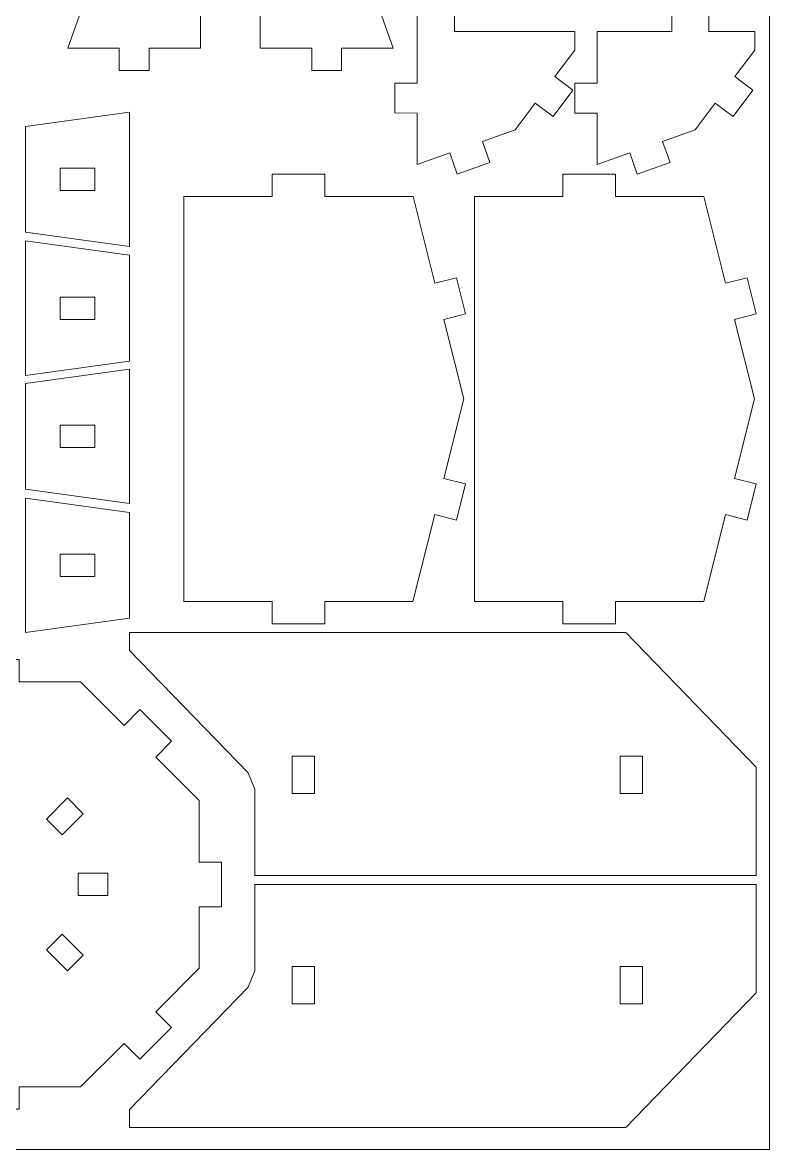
# Model space of a CAD drawing. Header units: millimetres. Extents: x -824 to 903, y -527 to 785.
# Drawn here: x 36.5 to 136.6, y 180.2 to 331.3 of the extents above; entities that cross this region are included whole.
import ezdxf

# ---------------------------------------------------------------- set-up
doc = ezdxf.new("R2010")
doc.units = ezdxf.units.MM
doc.header["$MEASUREMENT"] = 0
doc.layers.add('Camada 1', color=7, linetype='Continuous')

msp = doc.modelspace()

# ---------------------------------------------------------------- linework, layer by layer
at = {"layer": 'Camada 1', "color": 250, "lineweight": 9}
for points, knots in [([(136.6473, 180.2086), (136.6473, 180.2086), (136.6473, 451.8228), (136.6473, 451.8228), (136.6473, 451.8228), (136.6473, 451.8228), (-89.6457, 451.8228), (-89.6457, 451.8228), (-89.6457, 451.8228), (-89.6457, 451.8228), (-89.6457, 180.2086), (-89.6457, 180.2086), (-89.6457, 180.2086), (-89.6457, 180.2086), (136.6473, 180.2086), (136.6473, 180.2086)], [0, 0, 0, 0, 0.2, 0.2, 0.2, 0.2, 0.4, 0.4, 0.4, 0.4, 0.6, 0.6, 0.6, 0.6, 1, 1, 1, 1]), ([(89.3913, 319.2009), (89.3913, 319.2009), (89.3913, 312.293), (89.3913, 312.293), (89.3913, 312.293), (89.3913, 312.293), (93.78, 313.8449), (93.78, 313.8449), (93.78, 313.8449), (93.78, 313.8449), (94.78, 311.0171), (94.78, 311.0171), (94.78, 311.0171), (94.78, 311.0171), (99.1688, 312.5691), (99.1688, 312.5691), (99.1688, 312.5691), (99.1688, 312.5691), (98.1687, 315.397), (98.1687, 315.397), (98.1687, 315.397), (98.1687, 315.397), (102.5574, 316.949), (102.5574, 316.949), (102.5574, 316.949), (102.5574, 316.949), (105.2169, 320.512), (105.2169, 320.512), (105.2169, 320.512), (105.2169, 320.512), (107.6207, 318.7177), (107.6207, 318.7177), (107.6207, 318.7177), (107.6207, 318.7177), (110.2801, 322.2808), (110.2801, 322.2808), (110.2801, 322.2808), (110.2801, 322.2808), (107.8764, 324.0749), (107.8764, 324.0749), (107.8764, 324.0749), (107.8764, 324.0749), (110.5361, 327.638), (110.5361, 327.638), (110.5361, 327.638), (110.5361, 327.638), (110.536, 330.1228), (110.536, 330.1228), (110.536, 330.1228), (110.536, 330.1228), (94.3904, 330.1081), (94.3904, 330.1081), (94.3904, 330.1081), (94.3904, 330.1081), (94.3904, 338.1068), (94.3904, 338.1068), (94.3904, 338.1068), (94.3904, 338.1068), (110.536, 338.092), (110.536, 338.092), (110.536, 338.092), (110.536, 338.092), (110.5358, 340.5768), (110.5358, 340.5768), (110.5358, 340.5768), (110.5358, 340.5768), (107.8763, 344.1397), (107.8763, 344.1397), (107.8763, 344.1397), (107.8763, 344.1397), (110.2802, 345.934), (110.2802, 345.934), (110.2802, 345.934), (110.2802, 345.934), (107.6207, 349.497), (107.6207, 349.497), (107.6207, 349.497), (107.6207, 349.497), (105.2169, 347.7028), (105.2169, 347.7028), (105.2169, 347.7028), (105.2169, 347.7028), (102.5574, 351.266), (102.5574, 351.266), (102.5574, 351.266), (102.5574, 351.266), (98.1687, 352.8178), (98.1687, 352.8178), (98.1687, 352.8178), (98.1687, 352.8178), (99.1687, 355.6457), (99.1687, 355.6457), (99.1687, 355.6457), (99.1687, 355.6457), (94.78, 357.1977), (94.78, 357.1977), (94.78, 357.1977), (94.78, 357.1977), (93.78, 354.3697), (93.78, 354.3697), (93.78, 354.3697), (93.78, 354.3697), (89.3914, 355.9217), (89.3914, 355.9217), (89.3914, 355.9217), (89.3914, 355.9217), (89.3911, 349.014), (89.3911, 349.014), (89.3911, 349.014), (89.3911, 349.014), (86.3917, 349.014), (86.3917, 349.014), (86.3917, 349.014), (86.3917, 349.014), (86.3917, 345.0144), (86.3917, 345.0144), (86.3917, 345.0144), (86.3917, 345.0144), (89.3913, 345.0145), (89.3913, 345.0145), (89.3913, 345.0145), (89.3913, 345.0145), (89.3911, 323.2001), (89.3911, 323.2001), (89.3911, 323.2001), (89.3911, 323.2001), (86.3917, 323.2001), (86.3917, 323.2001), (86.3917, 323.2001), (86.3917, 323.2001), (86.3917, 319.201), (86.3917, 319.201), (86.3917, 319.201), (86.3917, 319.201), (89.3913, 319.2009), (89.3913, 319.2009)], [0, 0, 0, 0, 0.02857143, 0.02857143, 0.02857143, 0.02857143, 0.05714286, 0.05714286, 0.05714286, 0.05714286, 0.08571429, 0.08571429, 0.08571429, 0.08571429, 0.11428571, 0.11428571, 0.11428571, 0.11428571, 0.14285714, 0.14285714, 0.14285714, 0.14285714, 0.17142857, 0.17142857, 0.17142857, 0.17142857, 0.2, 0.2, 0.2, 0.2, 0.22857143, 0.22857143, 0.22857143, 0.22857143, 0.25714286, 0.25714286, 0.25714286, 0.25714286, 0.28571429, 0.28571429, 0.28571429, 0.28571429, 0.31428571, 0.31428571, 0.31428571, 0.31428571, 0.34285714, 0.34285714, 0.34285714, 0.34285714, 0.37142857, 0.37142857, 0.37142857, 0.37142857, 0.4, 0.4, 0.4, 0.4, 0.42857143, 0.42857143, 0.42857143, 0.42857143, 0.45714286, 0.45714286, 0.45714286, 0.45714286, 0.48571429, 0.48571429, 0.48571429, 0.48571429, 0.51428571, 0.51428571, 0.51428571, 0.51428571, 0.54285714, 0.54285714, 0.54285714, 0.54285714, 0.57142857, 0.57142857, 0.57142857, 0.57142857, 0.6, 0.6, 0.6, 0.6, 0.62857143, 0.62857143, 0.62857143, 0.62857143, 0.65714286, 0.65714286, 0.65714286, 0.65714286, 0.68571429, 0.68571429, 0.68571429, 0.68571429, 0.71428571, 0.71428571, 0.71428571, 0.71428571, 0.74285714, 0.74285714, 0.74285714, 0.74285714, 0.77142857, 0.77142857, 0.77142857, 0.77142857, 0.8, 0.8, 0.8, 0.8, 0.82857143, 0.82857143, 0.82857143, 0.82857143, 0.85714286, 0.85714286, 0.85714286, 0.85714286, 0.88571429, 0.88571429, 0.88571429, 0.88571429, 0.91428571, 0.91428571, 0.91428571, 0.91428571, 0.94285714, 0.94285714, 0.94285714, 0.94285714, 1, 1, 1, 1]), ([(110.5362, 319.2009), (110.5362, 319.2009), (110.5361, 323.2002), (110.5361, 323.2002), (110.5361, 323.2002), (110.5361, 323.2002), (113.5357, 323.2002), (113.5357, 323.2002), (113.5357, 323.2002), (113.5357, 323.2002), (113.5357, 330.1081), (113.5357, 330.1081), (113.5357, 330.1081), (113.5357, 330.1081), (123.534, 330.108), (123.534, 330.108), (123.534, 330.108), (123.534, 330.108), (123.534, 338.1068), (123.534, 338.1068), (123.534, 338.1068), (123.534, 338.1068), (113.5356, 338.1068), (113.5356, 338.1068), (113.5356, 338.1068), (113.5356, 338.1068), (113.5357, 345.0145), (113.5357, 345.0145), (113.5357, 345.0145), (113.5357, 345.0145), (110.5361, 345.0145), (110.5361, 345.0145), (110.5361, 345.0145), (110.5361, 345.0145), (110.5361, 349.014), (110.5361, 349.014), (110.5361, 349.014), (110.5361, 349.014), (113.5357, 349.014), (113.5357, 349.014), (113.5357, 349.014), (113.5357, 349.014), (113.5357, 355.9218), (113.5357, 355.9218), (113.5357, 355.9218), (113.5357, 355.9218), (117.9243, 354.3697), (117.9243, 354.3697), (117.9243, 354.3697), (117.9243, 354.3697), (118.9244, 357.1976), (118.9244, 357.1976), (118.9244, 357.1976), (118.9244, 357.1976), (123.3131, 355.6457), (123.3131, 355.6457), (123.3131, 355.6457), (123.3131, 355.6457), (122.313, 352.8178), (122.313, 352.8178), (122.313, 352.8178), (122.313, 352.8178), (126.702, 351.2658), (126.702, 351.2658), (126.702, 351.2658), (126.702, 351.2658), (129.3614, 347.7028), (129.3614, 347.7028), (129.3614, 347.7028), (129.3614, 347.7028), (131.765, 349.497), (131.765, 349.497), (131.765, 349.497), (131.765, 349.497), (134.4246, 345.934), (134.4246, 345.934), (134.4246, 345.934), (134.4246, 345.934), (132.0208, 344.1398), (132.0208, 344.1398), (132.0208, 344.1398), (132.0208, 344.1398), (134.6803, 340.5768), (134.6803, 340.5768), (134.6803, 340.5768), (134.6803, 340.5768), (134.6803, 338.092), (134.6803, 338.092), (134.6803, 338.092), (134.6803, 338.092), (128.5333, 338.1068), (128.5333, 338.1068), (128.5333, 338.1068), (128.5333, 338.1068), (128.5333, 330.1081), (128.5333, 330.1081), (128.5333, 330.1081), (128.5333, 330.1081), (134.6804, 330.1229), (134.6804, 330.1229), (134.6804, 330.1229), (134.6804, 330.1229), (134.6804, 327.6381), (134.6804, 327.6381), (134.6804, 327.6381), (134.6804, 327.6381), (132.0208, 324.075), (132.0208, 324.075), (132.0208, 324.075), (132.0208, 324.075), (134.4247, 322.2808), (134.4247, 322.2808), (134.4247, 322.2808), (134.4247, 322.2808), (131.765, 318.7177), (131.765, 318.7177), (131.765, 318.7177), (131.765, 318.7177), (129.3614, 320.512), (129.3614, 320.512), (129.3614, 320.512), (129.3614, 320.512), (126.7018, 316.949), (126.7018, 316.949), (126.7018, 316.949), (126.7018, 316.949), (122.313, 315.397), (122.313, 315.397), (122.313, 315.397), (122.313, 315.397), (123.313, 312.569), (123.313, 312.569), (123.313, 312.569), (123.313, 312.569), (118.9244, 311.017), (118.9244, 311.017), (118.9244, 311.017), (118.9244, 311.017), (117.9243, 313.845), (117.9243, 313.845), (117.9243, 313.845), (117.9243, 313.845), (113.5356, 312.293), (113.5356, 312.293), (113.5356, 312.293), (113.5356, 312.293), (113.5357, 319.2008), (113.5357, 319.2008), (113.5357, 319.2008), (113.5357, 319.2008), (110.5362, 319.2009), (110.5362, 319.2009)], [0, 0, 0, 0, 0.02564103, 0.02564103, 0.02564103, 0.02564103, 0.05128205, 0.05128205, 0.05128205, 0.05128205, 0.07692308, 0.07692308, 0.07692308, 0.07692308, 0.1025641, 0.1025641, 0.1025641, 0.1025641, 0.12820513, 0.12820513, 0.12820513, 0.12820513, 0.15384615, 0.15384615, 0.15384615, 0.15384615, 0.17948718, 0.17948718, 0.17948718, 0.17948718, 0.20512821, 0.20512821, 0.20512821, 0.20512821, 0.23076923, 0.23076923, 0.23076923, 0.23076923, 0.25641026, 0.25641026, 0.25641026, 0.25641026, 0.28205128, 0.28205128, 0.28205128, 0.28205128, 0.30769231, 0.30769231, 0.30769231, 0.30769231, 0.33333333, 0.33333333, 0.33333333, 0.33333333, 0.35897436, 0.35897436, 0.35897436, 0.35897436, 0.38461538, 0.38461538, 0.38461538, 0.38461538, 0.41025641, 0.41025641, 0.41025641, 0.41025641, 0.43589744, 0.43589744, 0.43589744, 0.43589744, 0.46153846, 0.46153846, 0.46153846, 0.46153846, 0.48717949, 0.48717949, 0.48717949, 0.48717949, 0.51282051, 0.51282051, 0.51282051, 0.51282051, 0.53846154, 0.53846154, 0.53846154, 0.53846154, 0.56410256, 0.56410256, 0.56410256, 0.56410256, 0.58974359, 0.58974359, 0.58974359, 0.58974359, 0.61538462, 0.61538462, 0.61538462, 0.61538462, 0.64102564, 0.64102564, 0.64102564, 0.64102564, 0.66666667, 0.66666667, 0.66666667, 0.66666667, 0.69230769, 0.69230769, 0.69230769, 0.69230769, 0.71794872, 0.71794872, 0.71794872, 0.71794872, 0.74358974, 0.74358974, 0.74358974, 0.74358974, 0.76923077, 0.76923077, 0.76923077, 0.76923077, 0.79487179, 0.79487179, 0.79487179, 0.79487179, 0.82051282, 0.82051282, 0.82051282, 0.82051282, 0.84615385, 0.84615385, 0.84615385, 0.84615385, 0.87179487, 0.87179487, 0.87179487, 0.87179487, 0.8974359, 0.8974359, 0.8974359, 0.8974359, 0.92307692, 0.92307692, 0.92307692, 0.92307692, 0.94871795, 0.94871795, 0.94871795, 0.94871795, 1, 1, 1, 1]), ([(79.2728, 324.915), (79.2728, 324.915), (75.2734, 324.915), (75.2734, 324.915), (75.2734, 324.915), (75.2734, 324.915), (75.2734, 327.9145), (75.2734, 327.9145), (75.2734, 327.9145), (75.2734, 327.9145), (68.3655, 327.9145), (68.3655, 327.9145), (68.3655, 327.9145), (68.3655, 327.9145), (68.3655, 342.9121), (68.3655, 342.9121), (68.3655, 342.9121), (68.3655, 342.9121), (60.3669, 342.9121), (60.3669, 342.9121), (60.3669, 342.9121), (60.3669, 342.9121), (60.3669, 327.9145), (60.3669, 327.9145), (60.3669, 327.9145), (60.3669, 327.9145), (53.459, 327.9145), (53.459, 327.9145), (53.459, 327.9145), (53.459, 327.9145), (53.459, 324.915), (53.459, 324.915), (53.459, 324.915), (53.459, 324.915), (49.4597, 324.915), (49.4597, 324.915), (49.4597, 324.915), (49.4597, 324.915), (49.4597, 327.9145), (49.4597, 327.9145), (49.4597, 327.9145), (49.4597, 327.9145), (42.5518, 327.9145), (42.5518, 327.9145), (42.5518, 327.9145), (42.5518, 327.9145), (44.1038, 332.3033), (44.1038, 332.3033), (44.1038, 332.3033), (44.1038, 332.3033), (41.276, 333.3033), (41.276, 333.3033), (41.276, 333.3033), (41.276, 333.3033), (42.828, 337.692), (42.828, 337.692), (42.828, 337.692), (42.828, 337.692), (45.6558, 336.692), (45.6558, 336.692), (45.6558, 336.692), (45.6558, 336.692), (47.2077, 341.0807), (47.2077, 341.0807), (47.2077, 341.0807), (47.2077, 341.0807), (50.7708, 343.7402), (50.7708, 343.7402), (50.7708, 343.7402), (50.7708, 343.7402), (48.9765, 346.144), (48.9765, 346.144), (48.9765, 346.144), (48.9765, 346.144), (52.5396, 348.8035), (52.5396, 348.8035), (52.5396, 348.8035), (52.5396, 348.8035), (54.3338, 346.3997), (54.3338, 346.3997), (54.3338, 346.3997), (54.3338, 346.3997), (57.8968, 349.0593), (57.8968, 349.0593), (57.8968, 349.0593), (57.8968, 349.0593), (62.8664, 349.0593), (62.8664, 349.0593), (62.8664, 349.0593), (62.8664, 349.0593), (62.8664, 352.0588), (62.8664, 352.0588), (62.8664, 352.0588), (62.8664, 352.0588), (65.866, 352.0588), (65.866, 352.0588), (65.866, 352.0588), (65.866, 352.0588), (65.866, 349.0593), (65.866, 349.0593), (65.866, 349.0593), (65.866, 349.0593), (70.8356, 349.0593), (70.8356, 349.0593), (70.8356, 349.0593), (70.8356, 349.0593), (74.3987, 346.3997), (74.3987, 346.3997), (74.3987, 346.3997), (74.3987, 346.3997), (76.1928, 348.8035), (76.1928, 348.8035), (76.1928, 348.8035), (76.1928, 348.8035), (79.7558, 346.144), (79.7558, 346.144), (79.7558, 346.144), (79.7558, 346.144), (77.9617, 343.7402), (77.9617, 343.7402), (77.9617, 343.7402), (77.9617, 343.7402), (81.5247, 341.0807), (81.5247, 341.0807), (81.5247, 341.0807), (81.5247, 341.0807), (83.0767, 336.692), (83.0767, 336.692), (83.0767, 336.692), (83.0767, 336.692), (85.9045, 337.692), (85.9045, 337.692), (85.9045, 337.692), (85.9045, 337.692), (87.4565, 333.3033), (87.4565, 333.3033), (87.4565, 333.3033), (87.4565, 333.3033), (84.6285, 332.3033), (84.6285, 332.3033), (84.6285, 332.3033), (84.6285, 332.3033), (86.1807, 327.9145), (86.1807, 327.9145), (86.1807, 327.9145), (86.1807, 327.9145), (79.2728, 327.9145), (79.2728, 327.9145), (79.2728, 327.9145), (79.2728, 327.9145), (79.2728, 324.915), (79.2728, 324.915)], [0, 0, 0, 0, 0.02564103, 0.02564103, 0.02564103, 0.02564103, 0.05128205, 0.05128205, 0.05128205, 0.05128205, 0.07692308, 0.07692308, 0.07692308, 0.07692308, 0.1025641, 0.1025641, 0.1025641, 0.1025641, 0.12820513, 0.12820513, 0.12820513, 0.12820513, 0.15384615, 0.15384615, 0.15384615, 0.15384615, 0.17948718, 0.17948718, 0.17948718, 0.17948718, 0.20512821, 0.20512821, 0.20512821, 0.20512821, 0.23076923, 0.23076923, 0.23076923, 0.23076923, 0.25641026, 0.25641026, 0.25641026, 0.25641026, 0.28205128, 0.28205128, 0.28205128, 0.28205128, 0.30769231, 0.30769231, 0.30769231, 0.30769231, 0.33333333, 0.33333333, 0.33333333, 0.33333333, 0.35897436, 0.35897436, 0.35897436, 0.35897436, 0.38461538, 0.38461538, 0.38461538, 0.38461538, 0.41025641, 0.41025641, 0.41025641, 0.41025641, 0.43589744, 0.43589744, 0.43589744, 0.43589744, 0.46153846, 0.46153846, 0.46153846, 0.46153846, 0.48717949, 0.48717949, 0.48717949, 0.48717949, 0.51282051, 0.51282051, 0.51282051, 0.51282051, 0.53846154, 0.53846154, 0.53846154, 0.53846154, 0.56410256, 0.56410256, 0.56410256, 0.56410256, 0.58974359, 0.58974359, 0.58974359, 0.58974359, 0.61538462, 0.61538462, 0.61538462, 0.61538462, 0.64102564, 0.64102564, 0.64102564, 0.64102564, 0.66666667, 0.66666667, 0.66666667, 0.66666667, 0.69230769, 0.69230769, 0.69230769, 0.69230769, 0.71794872, 0.71794872, 0.71794872, 0.71794872, 0.74358974, 0.74358974, 0.74358974, 0.74358974, 0.76923077, 0.76923077, 0.76923077, 0.76923077, 0.79487179, 0.79487179, 0.79487179, 0.79487179, 0.82051282, 0.82051282, 0.82051282, 0.82051282, 0.84615385, 0.84615385, 0.84615385, 0.84615385, 0.87179487, 0.87179487, 0.87179487, 0.87179487, 0.8974359, 0.8974359, 0.8974359, 0.8974359, 0.92307692, 0.92307692, 0.92307692, 0.92307692, 0.94871795, 0.94871795, 0.94871795, 0.94871795, 1, 1, 1, 1]), ([(50.8355, 301.2954), (50.8355, 301.2954), (36.8977, 303.2202), (36.8977, 303.2202), (36.8977, 303.2202), (36.8977, 303.2202), (36.8977, 317.4069), (36.8977, 317.4069), (36.8977, 317.4069), (36.8977, 317.4069), (50.8355, 319.3316), (50.8355, 319.3316), (50.8355, 319.3316), (50.8355, 319.3316), (50.8355, 301.2954), (50.8355, 301.2954)], [0, 0, 0, 0, 0.2, 0.2, 0.2, 0.2, 0.4, 0.4, 0.4, 0.4, 0.6, 0.6, 0.6, 0.6, 1, 1, 1, 1]), ([(41.5436, 308.8168), (41.5436, 308.8168), (46.1896, 308.8168), (46.1896, 308.8168), (46.1896, 308.8168), (46.1896, 308.8168), (46.1895, 311.8103), (46.1895, 311.8103), (46.1895, 311.8103), (46.1895, 311.8103), (41.5437, 311.8103), (41.5437, 311.8103), (41.5437, 311.8103), (41.5437, 311.8103), (41.5436, 308.8168), (41.5436, 308.8168)], [0, 0, 0, 0, 0.2, 0.2, 0.2, 0.2, 0.4, 0.4, 0.4, 0.4, 0.6, 0.6, 0.6, 0.6, 1, 1, 1, 1]), ([(58.0951, 253.7064), (58.0951, 253.7064), (58.0958, 308.0174), (58.0958, 308.0174), (58.0958, 308.0174), (58.0958, 308.0174), (69.941, 308.0173), (69.941, 308.0173), (69.941, 308.0173), (69.941, 308.0173), (69.941, 311.0171), (69.941, 311.0171), (69.941, 311.0171), (69.941, 311.0171), (76.9998, 311.0171), (76.9998, 311.0171), (76.9998, 311.0171), (76.9998, 311.0171), (76.9998, 308.0171), (76.9998, 308.0171), (76.9998, 308.0171), (76.9998, 308.0171), (88.8451, 308.017), (88.8451, 308.017), (88.8451, 308.017), (88.8451, 308.017), (91.7723, 296.3767), (91.7723, 296.3767), (91.7723, 296.3767), (91.7723, 296.3767), (94.6811, 297.1083), (94.6811, 297.1083), (94.6811, 297.1083), (94.6811, 297.1083), (95.9008, 292.2583), (95.9008, 292.2583), (95.9008, 292.2583), (95.9008, 292.2583), (92.9917, 291.5268), (92.9917, 291.5268), (92.9917, 291.5268), (92.9917, 291.5268), (95.6749, 280.8564), (95.6749, 280.8564), (95.6749, 280.8564), (95.6749, 280.8564), (92.9915, 270.1902), (92.9915, 270.1902), (92.9915, 270.1902), (92.9915, 270.1902), (95.9004, 269.4583), (95.9004, 269.4583), (95.9004, 269.4583), (95.9004, 269.4583), (94.6808, 264.6102), (94.6808, 264.6102), (94.6808, 264.6102), (94.6808, 264.6102), (91.7718, 265.3421), (91.7718, 265.3421), (91.7718, 265.3421), (91.7718, 265.3421), (88.8444, 253.7062), (88.8444, 253.7062), (88.8444, 253.7062), (88.8444, 253.7062), (76.9998, 253.7063), (76.9998, 253.7063), (76.9998, 253.7063), (76.9998, 253.7063), (76.9998, 250.7063), (76.9998, 250.7063), (76.9998, 250.7063), (76.9998, 250.7063), (69.941, 250.7063), (69.941, 250.7063), (69.941, 250.7063), (69.941, 250.7063), (69.941, 253.7063), (69.941, 253.7063), (69.941, 253.7063), (69.941, 253.7063), (58.0951, 253.7064), (58.0951, 253.7064)], [0, 0, 0, 0, 0.04545455, 0.04545455, 0.04545455, 0.04545455, 0.09090909, 0.09090909, 0.09090909, 0.09090909, 0.13636364, 0.13636364, 0.13636364, 0.13636364, 0.18181818, 0.18181818, 0.18181818, 0.18181818, 0.22727273, 0.22727273, 0.22727273, 0.22727273, 0.27272727, 0.27272727, 0.27272727, 0.27272727, 0.31818182, 0.31818182, 0.31818182, 0.31818182, 0.36363636, 0.36363636, 0.36363636, 0.36363636, 0.40909091, 0.40909091, 0.40909091, 0.40909091, 0.45454545, 0.45454545, 0.45454545, 0.45454545, 0.5, 0.5, 0.5, 0.5, 0.54545455, 0.54545455, 0.54545455, 0.54545455, 0.59090909, 0.59090909, 0.59090909, 0.59090909, 0.63636364, 0.63636364, 0.63636364, 0.63636364, 0.68181818, 0.68181818, 0.68181818, 0.68181818, 0.72727273, 0.72727273, 0.72727273, 0.72727273, 0.77272727, 0.77272727, 0.77272727, 0.77272727, 0.81818182, 0.81818182, 0.81818182, 0.81818182, 0.86363636, 0.86363636, 0.86363636, 0.86363636, 0.90909091, 0.90909091, 0.90909091, 0.90909091, 1, 1, 1, 1]), ([(97.0773, 253.7064), (97.0773, 253.7064), (97.078, 308.0174), (97.078, 308.0174), (97.078, 308.0174), (97.078, 308.0174), (108.9231, 308.0173), (108.9231, 308.0173), (108.9231, 308.0173), (108.9231, 308.0173), (108.9231, 311.0171), (108.9231, 311.0171), (108.9231, 311.0171), (108.9231, 311.0171), (115.982, 311.0171), (115.982, 311.0171), (115.982, 311.0171), (115.982, 311.0171), (115.982, 308.0171), (115.982, 308.0171), (115.982, 308.0171), (115.982, 308.0171), (127.8273, 308.017), (127.8273, 308.017), (127.8273, 308.017), (127.8273, 308.017), (130.7544, 296.3767), (130.7544, 296.3767), (130.7544, 296.3767), (130.7544, 296.3767), (133.6633, 297.1083), (133.6633, 297.1083), (133.6633, 297.1083), (133.6633, 297.1083), (134.8829, 292.2583), (134.8829, 292.2583), (134.8829, 292.2583), (134.8829, 292.2583), (131.9738, 291.5268), (131.9738, 291.5268), (131.9738, 291.5268), (131.9738, 291.5268), (134.657, 280.8564), (134.657, 280.8564), (134.657, 280.8564), (134.657, 280.8564), (131.9736, 270.1902), (131.9736, 270.1902), (131.9736, 270.1902), (131.9736, 270.1902), (134.8826, 269.4583), (134.8826, 269.4583), (134.8826, 269.4583), (134.8826, 269.4583), (133.6629, 264.6102), (133.6629, 264.6102), (133.6629, 264.6102), (133.6629, 264.6102), (130.754, 265.3421), (130.754, 265.3421), (130.754, 265.3421), (130.754, 265.3421), (127.8266, 253.7062), (127.8266, 253.7062), (127.8266, 253.7062), (127.8266, 253.7062), (115.982, 253.7063), (115.982, 253.7063), (115.982, 253.7063), (115.982, 253.7063), (115.982, 250.7063), (115.982, 250.7063), (115.982, 250.7063), (115.982, 250.7063), (108.9231, 250.7063), (108.9231, 250.7063), (108.9231, 250.7063), (108.9231, 250.7063), (108.9231, 253.7063), (108.9231, 253.7063), (108.9231, 253.7063), (108.9231, 253.7063), (97.0773, 253.7064), (97.0773, 253.7064)], [0, 0, 0, 0, 0.04545455, 0.04545455, 0.04545455, 0.04545455, 0.09090909, 0.09090909, 0.09090909, 0.09090909, 0.13636364, 0.13636364, 0.13636364, 0.13636364, 0.18181818, 0.18181818, 0.18181818, 0.18181818, 0.22727273, 0.22727273, 0.22727273, 0.22727273, 0.27272727, 0.27272727, 0.27272727, 0.27272727, 0.31818182, 0.31818182, 0.31818182, 0.31818182, 0.36363636, 0.36363636, 0.36363636, 0.36363636, 0.40909091, 0.40909091, 0.40909091, 0.40909091, 0.45454545, 0.45454545, 0.45454545, 0.45454545, 0.5, 0.5, 0.5, 0.5, 0.54545455, 0.54545455, 0.54545455, 0.54545455, 0.59090909, 0.59090909, 0.59090909, 0.59090909, 0.63636364, 0.63636364, 0.63636364, 0.63636364, 0.68181818, 0.68181818, 0.68181818, 0.68181818, 0.72727273, 0.72727273, 0.72727273, 0.72727273, 0.77272727, 0.77272727, 0.77272727, 0.77272727, 0.81818182, 0.81818182, 0.81818182, 0.81818182, 0.86363636, 0.86363636, 0.86363636, 0.86363636, 0.90909091, 0.90909091, 0.90909091, 0.90909091, 1, 1, 1, 1]), ([(36.8977, 302.0437), (36.8977, 302.0437), (50.8355, 300.1189), (50.8355, 300.1189), (50.8355, 300.1189), (50.8355, 300.1189), (50.8355, 285.9322), (50.8355, 285.9322), (50.8355, 285.9322), (50.8355, 285.9322), (36.8977, 284.0075), (36.8977, 284.0075), (36.8977, 284.0075), (36.8977, 284.0075), (36.8977, 302.0437), (36.8977, 302.0437)], [0, 0, 0, 0, 0.2, 0.2, 0.2, 0.2, 0.4, 0.4, 0.4, 0.4, 0.6, 0.6, 0.6, 0.6, 1, 1, 1, 1]), ([(46.1896, 294.5223), (46.1896, 294.5223), (41.5436, 294.5223), (41.5436, 294.5223), (41.5436, 294.5223), (41.5436, 294.5223), (41.5437, 291.5288), (41.5437, 291.5288), (41.5437, 291.5288), (41.5437, 291.5288), (46.1895, 291.5288), (46.1895, 291.5288), (46.1895, 291.5288), (46.1895, 291.5288), (46.1896, 294.5223), (46.1896, 294.5223)], [0, 0, 0, 0, 0.2, 0.2, 0.2, 0.2, 0.4, 0.4, 0.4, 0.4, 0.6, 0.6, 0.6, 0.6, 1, 1, 1, 1]), ([(50.8355, 266.8177), (50.8355, 266.8177), (36.8977, 268.7426), (36.8977, 268.7426), (36.8977, 268.7426), (36.8977, 268.7426), (36.8977, 282.9293), (36.8977, 282.9293), (36.8977, 282.9293), (36.8977, 282.9293), (50.8355, 284.854), (50.8355, 284.854), (50.8355, 284.854), (50.8355, 284.854), (50.8355, 266.8177), (50.8355, 266.8177)], [0, 0, 0, 0, 0.2, 0.2, 0.2, 0.2, 0.4, 0.4, 0.4, 0.4, 0.6, 0.6, 0.6, 0.6, 1, 1, 1, 1]), ([(41.5436, 274.3391), (41.5436, 274.3391), (46.1896, 274.3391), (46.1896, 274.3391), (46.1896, 274.3391), (46.1896, 274.3391), (46.1895, 277.3327), (46.1895, 277.3327), (46.1895, 277.3327), (46.1895, 277.3327), (41.5437, 277.3327), (41.5437, 277.3327), (41.5437, 277.3327), (41.5437, 277.3327), (41.5436, 274.3391), (41.5436, 274.3391)], [0, 0, 0, 0, 0.2, 0.2, 0.2, 0.2, 0.4, 0.4, 0.4, 0.4, 0.6, 0.6, 0.6, 0.6, 1, 1, 1, 1]), ([(36.8977, 267.5661), (36.8977, 267.5661), (50.8355, 265.6413), (50.8355, 265.6413), (50.8355, 265.6413), (50.8355, 265.6413), (50.8355, 251.4546), (50.8355, 251.4546), (50.8355, 251.4546), (50.8355, 251.4546), (36.8977, 249.5298), (36.8977, 249.5298), (36.8977, 249.5298), (36.8977, 249.5298), (36.8977, 267.5661), (36.8977, 267.5661)], [0, 0, 0, 0, 0.2, 0.2, 0.2, 0.2, 0.4, 0.4, 0.4, 0.4, 0.6, 0.6, 0.6, 0.6, 1, 1, 1, 1]), ([(46.1896, 260.0447), (46.1896, 260.0447), (41.5436, 260.0447), (41.5436, 260.0447), (41.5436, 260.0447), (41.5436, 260.0447), (41.5437, 257.0511), (41.5437, 257.0511), (41.5437, 257.0511), (41.5437, 257.0511), (46.1895, 257.0511), (46.1895, 257.0511), (46.1895, 257.0511), (46.1895, 257.0511), (46.1896, 260.0447), (46.1896, 260.0447)], [0, 0, 0, 0, 0.2, 0.2, 0.2, 0.2, 0.4, 0.4, 0.4, 0.4, 0.6, 0.6, 0.6, 0.6, 1, 1, 1, 1]), ([(134.8828, 216.927), (134.8828, 216.927), (67.6223, 216.9277), (67.6223, 216.9277), (67.6223, 216.9277), (67.6223, 216.9277), (67.6237, 228.5329), (67.6237, 228.5329), (67.6237, 228.5329), (67.6237, 228.5329), (66.7447, 230.7204), (66.7447, 230.7204), (66.7447, 230.7204), (66.7447, 230.7204), (50.836, 247.1248), (50.836, 247.1248), (50.836, 247.1248), (50.836, 247.1248), (50.8355, 249.5298), (50.8355, 249.5298), (50.8355, 249.5298), (50.8355, 249.5298), (117.3775, 249.5291), (117.3775, 249.5291), (117.3775, 249.5291), (117.3775, 249.5291), (134.8829, 231.4781), (134.8829, 231.4781), (134.8829, 231.4781), (134.8829, 231.4781), (134.8828, 216.927), (134.8828, 216.927)], [0, 0, 0, 0, 0.11111111, 0.11111111, 0.11111111, 0.11111111, 0.22222222, 0.22222222, 0.22222222, 0.22222222, 0.33333333, 0.33333333, 0.33333333, 0.33333333, 0.44444444, 0.44444444, 0.44444444, 0.44444444, 0.55555556, 0.55555556, 0.55555556, 0.55555556, 0.66666667, 0.66666667, 0.66666667, 0.66666667, 0.77777778, 0.77777778, 0.77777778, 0.77777778, 1, 1, 1, 1]), ([(5.8691, 226.9987), (5.8691, 226.9987), (5.8691, 218.7501), (5.8691, 218.7501), (5.8691, 218.7501), (5.8691, 218.7501), (2.8696, 218.7501), (2.8696, 218.7501), (2.8696, 218.7501), (2.8696, 218.7501), (2.8696, 212.751), (2.8696, 212.751), (2.8696, 212.751), (2.8696, 212.751), (5.8691, 212.751), (5.8691, 212.751), (5.8691, 212.751), (5.8691, 212.751), (5.8691, 204.5023), (5.8691, 204.5023), (5.8691, 204.5023), (5.8691, 204.5023), (11.7018, 198.6697), (11.7018, 198.6697), (11.7018, 198.6697), (11.7018, 198.6697), (9.5808, 196.5487), (9.5808, 196.5487), (9.5808, 196.5487), (9.5808, 196.5487), (13.8228, 192.3068), (13.8228, 192.3068), (13.8228, 192.3068), (13.8228, 192.3068), (15.9437, 194.4277), (15.9437, 194.4277), (15.9437, 194.4277), (15.9437, 194.4277), (21.7764, 188.5951), (21.7764, 188.5951), (21.7764, 188.5951), (21.7764, 188.5951), (30.025, 188.5951), (30.025, 188.5951), (30.025, 188.5951), (30.025, 188.5951), (30.025, 185.5956), (30.025, 185.5956), (30.025, 185.5956), (30.025, 185.5956), (36.0241, 185.5956), (36.0241, 185.5956), (36.0241, 185.5956), (36.0241, 185.5956), (36.0241, 188.5951), (36.0241, 188.5951), (36.0241, 188.5951), (36.0241, 188.5951), (44.2727, 188.5951), (44.2727, 188.5951), (44.2727, 188.5951), (44.2727, 188.5951), (50.1054, 194.4277), (50.1054, 194.4277), (50.1054, 194.4277), (50.1054, 194.4277), (52.2263, 192.3068), (52.2263, 192.3068), (52.2263, 192.3068), (52.2263, 192.3068), (56.4683, 196.5487), (56.4683, 196.5487), (56.4683, 196.5487), (56.4683, 196.5487), (54.3473, 198.6697), (54.3473, 198.6697), (54.3473, 198.6697), (54.3473, 198.6697), (60.1801, 204.5023), (60.1801, 204.5023), (60.1801, 204.5023), (60.1801, 204.5023), (60.1801, 212.751), (60.1801, 212.751), (60.1801, 212.751), (60.1801, 212.751), (63.1795, 212.751), (63.1795, 212.751), (63.1795, 212.751), (63.1795, 212.751), (63.1795, 218.7501), (63.1795, 218.7501), (63.1795, 218.7501), (63.1795, 218.7501), (60.1801, 218.7501), (60.1801, 218.7501), (60.1801, 218.7501), (60.1801, 218.7501), (60.1801, 226.9987), (60.1801, 226.9987), (60.1801, 226.9987), (60.1801, 226.9987), (54.3473, 232.8314), (54.3473, 232.8314), (54.3473, 232.8314), (54.3473, 232.8314), (56.4683, 234.9523), (56.4683, 234.9523), (56.4683, 234.9523), (56.4683, 234.9523), (52.2263, 239.1943), (52.2263, 239.1943), (52.2263, 239.1943), (52.2263, 239.1943), (50.1054, 237.0734), (50.1054, 237.0734), (50.1054, 237.0734), (50.1054, 237.0734), (44.2727, 242.906), (44.2727, 242.906), (44.2727, 242.906), (44.2727, 242.906), (36.0241, 242.906), (36.0241, 242.906), (36.0241, 242.906), (36.0241, 242.906), (36.0241, 245.9055), (36.0241, 245.9055), (36.0241, 245.9055), (36.0241, 245.9055), (30.025, 245.9055), (30.025, 245.9055), (30.025, 245.9055), (30.025, 245.9055), (30.025, 242.906), (30.025, 242.906), (30.025, 242.906), (30.025, 242.906), (21.7764, 242.906), (21.7764, 242.906), (21.7764, 242.906), (21.7764, 242.906), (15.9437, 237.0734), (15.9437, 237.0734), (15.9437, 237.0734), (15.9437, 237.0734), (13.8228, 239.1943), (13.8228, 239.1943), (13.8228, 239.1943), (13.8228, 239.1943), (9.5808, 234.9523), (9.5808, 234.9523), (9.5808, 234.9523), (9.5808, 234.9523), (11.7018, 232.8314), (11.7018, 232.8314), (11.7018, 232.8314), (11.7018, 232.8314), (5.8691, 226.9987), (5.8691, 226.9987)], [0, 0, 0, 0, 0.02439024, 0.02439024, 0.02439024, 0.02439024, 0.04878049, 0.04878049, 0.04878049, 0.04878049, 0.07317073, 0.07317073, 0.07317073, 0.07317073, 0.09756098, 0.09756098, 0.09756098, 0.09756098, 0.12195122, 0.12195122, 0.12195122, 0.12195122, 0.14634146, 0.14634146, 0.14634146, 0.14634146, 0.17073171, 0.17073171, 0.17073171, 0.17073171, 0.19512195, 0.19512195, 0.19512195, 0.19512195, 0.2195122, 0.2195122, 0.2195122, 0.2195122, 0.24390244, 0.24390244, 0.24390244, 0.24390244, 0.26829268, 0.26829268, 0.26829268, 0.26829268, 0.29268293, 0.29268293, 0.29268293, 0.29268293, 0.31707317, 0.31707317, 0.31707317, 0.31707317, 0.34146341, 0.34146341, 0.34146341, 0.34146341, 0.36585366, 0.36585366, 0.36585366, 0.36585366, 0.3902439, 0.3902439, 0.3902439, 0.3902439, 0.41463415, 0.41463415, 0.41463415, 0.41463415, 0.43902439, 0.43902439, 0.43902439, 0.43902439, 0.46341463, 0.46341463, 0.46341463, 0.46341463, 0.48780488, 0.48780488, 0.48780488, 0.48780488, 0.51219512, 0.51219512, 0.51219512, 0.51219512, 0.53658537, 0.53658537, 0.53658537, 0.53658537, 0.56097561, 0.56097561, 0.56097561, 0.56097561, 0.58536585, 0.58536585, 0.58536585, 0.58536585, 0.6097561, 0.6097561, 0.6097561, 0.6097561, 0.63414634, 0.63414634, 0.63414634, 0.63414634, 0.65853659, 0.65853659, 0.65853659, 0.65853659, 0.68292683, 0.68292683, 0.68292683, 0.68292683, 0.70731707, 0.70731707, 0.70731707, 0.70731707, 0.73170732, 0.73170732, 0.73170732, 0.73170732, 0.75609756, 0.75609756, 0.75609756, 0.75609756, 0.7804878, 0.7804878, 0.7804878, 0.7804878, 0.80487805, 0.80487805, 0.80487805, 0.80487805, 0.82926829, 0.82926829, 0.82926829, 0.82926829, 0.85365854, 0.85365854, 0.85365854, 0.85365854, 0.87804878, 0.87804878, 0.87804878, 0.87804878, 0.90243902, 0.90243902, 0.90243902, 0.90243902, 0.92682927, 0.92682927, 0.92682927, 0.92682927, 0.95121951, 0.95121951, 0.95121951, 0.95121951, 1, 1, 1, 1]), ([(75.6221, 227.9376), (75.6221, 227.9376), (75.6221, 232.9371), (75.6221, 232.9371), (75.6221, 232.9371), (75.6221, 232.9371), (72.6223, 232.9371), (72.6223, 232.9371), (72.6223, 232.9371), (72.6223, 232.9371), (72.6223, 227.9376), (72.6223, 227.9376), (72.6223, 227.9376), (72.6223, 227.9376), (75.6221, 227.9376), (75.6221, 227.9376)], [0, 0, 0, 0, 0.2, 0.2, 0.2, 0.2, 0.4, 0.4, 0.4, 0.4, 0.6, 0.6, 0.6, 0.6, 1, 1, 1, 1]), ([(116.6094, 232.9367), (116.6094, 232.9367), (116.6095, 227.937), (116.6095, 227.937), (116.6095, 227.937), (116.6095, 227.937), (119.6093, 227.9369), (119.6093, 227.9369), (119.6093, 227.9369), (119.6093, 227.9369), (119.6093, 232.9367), (119.6093, 232.9367), (119.6093, 232.9367), (119.6093, 232.9367), (116.6094, 232.9367), (116.6094, 232.9367)], [0, 0, 0, 0, 0.2, 0.2, 0.2, 0.2, 0.4, 0.4, 0.4, 0.4, 0.6, 0.6, 0.6, 0.6, 1, 1, 1, 1]), ([(39.6767, 224.5236), (39.6767, 224.5236), (42.5045, 227.3515), (42.5045, 227.3515), (42.5045, 227.3515), (42.5045, 227.3515), (44.6255, 225.2306), (44.6255, 225.2306), (44.6255, 225.2306), (44.6255, 225.2306), (41.7976, 222.4026), (41.7976, 222.4026), (41.7976, 222.4026), (41.7976, 222.4026), (39.6767, 224.5236), (39.6767, 224.5236)], [0, 0, 0, 0, 0.2, 0.2, 0.2, 0.2, 0.4, 0.4, 0.4, 0.4, 0.6, 0.6, 0.6, 0.6, 1, 1, 1, 1]), ([(47.9311, 214.2508), (47.9311, 214.2508), (43.9318, 214.2508), (43.9318, 214.2508), (43.9318, 214.2508), (43.9318, 214.2508), (43.9318, 217.2503), (43.9318, 217.2503), (43.9318, 217.2503), (43.9318, 217.2503), (47.9311, 217.2503), (47.9311, 217.2503), (47.9311, 217.2503), (47.9311, 217.2503), (47.9311, 214.2508), (47.9311, 214.2508)], [0, 0, 0, 0, 0.2, 0.2, 0.2, 0.2, 0.4, 0.4, 0.4, 0.4, 0.6, 0.6, 0.6, 0.6, 1, 1, 1, 1]), ([(66.7443, 201.9587), (66.7443, 201.9587), (50.8355, 185.5546), (50.8355, 185.5546), (50.8355, 185.5546), (50.8355, 185.5546), (50.8349, 183.1493), (50.8349, 183.1493), (50.8349, 183.1493), (50.8349, 183.1493), (117.3769, 183.1494), (117.3769, 183.1494), (117.3769, 183.1494), (117.3769, 183.1494), (134.8827, 201.2003), (134.8827, 201.2003), (134.8827, 201.2003), (134.8827, 201.2003), (134.8827, 215.7513), (134.8827, 215.7513), (134.8827, 215.7513), (134.8827, 215.7513), (67.6223, 215.7513), (67.6223, 215.7513), (67.6223, 215.7513), (67.6223, 215.7513), (67.6237, 204.1466), (67.6237, 204.1466), (67.6237, 204.1466), (67.6237, 204.1466), (66.7443, 201.9587), (66.7443, 201.9587)], [0, 0, 0, 0, 0.11111111, 0.11111111, 0.11111111, 0.11111111, 0.22222222, 0.22222222, 0.22222222, 0.22222222, 0.33333333, 0.33333333, 0.33333333, 0.33333333, 0.44444444, 0.44444444, 0.44444444, 0.44444444, 0.55555556, 0.55555556, 0.55555556, 0.55555556, 0.66666667, 0.66666667, 0.66666667, 0.66666667, 0.77777778, 0.77777778, 0.77777778, 0.77777778, 1, 1, 1, 1]), ([(44.6255, 206.2706), (44.6255, 206.2706), (42.5045, 204.1495), (42.5045, 204.1495), (42.5045, 204.1495), (42.5045, 204.1495), (39.6767, 206.9775), (39.6767, 206.9775), (39.6767, 206.9775), (39.6767, 206.9775), (41.7976, 209.0984), (41.7976, 209.0984), (41.7976, 209.0984), (41.7976, 209.0984), (44.6255, 206.2706), (44.6255, 206.2706)], [0, 0, 0, 0, 0.2, 0.2, 0.2, 0.2, 0.4, 0.4, 0.4, 0.4, 0.6, 0.6, 0.6, 0.6, 1, 1, 1, 1]), ([(75.622, 204.7415), (75.622, 204.7415), (75.622, 199.7418), (75.622, 199.7418), (75.622, 199.7418), (75.622, 199.7418), (72.6221, 199.7418), (72.6221, 199.7418), (72.6221, 199.7418), (72.6221, 199.7418), (72.6221, 204.7414), (72.6221, 204.7414), (72.6221, 204.7414), (72.6221, 204.7414), (75.622, 204.7415), (75.622, 204.7415)], [0, 0, 0, 0, 0.2, 0.2, 0.2, 0.2, 0.4, 0.4, 0.4, 0.4, 0.6, 0.6, 0.6, 0.6, 1, 1, 1, 1]), ([(116.6091, 199.7418), (116.6091, 199.7418), (116.609, 204.7416), (116.609, 204.7416), (116.609, 204.7416), (116.609, 204.7416), (119.6089, 204.7415), (119.6089, 204.7415), (119.6089, 204.7415), (119.6089, 204.7415), (119.6089, 199.7418), (119.6089, 199.7418), (119.6089, 199.7418), (119.6089, 199.7418), (116.6091, 199.7418), (116.6091, 199.7418)], [0, 0, 0, 0, 0.2, 0.2, 0.2, 0.2, 0.4, 0.4, 0.4, 0.4, 0.6, 0.6, 0.6, 0.6, 1, 1, 1, 1])]:
    msp.add_open_spline(points, degree=3, knots=knots, dxfattribs=at)

doc.saveas('drawing.dxf')
